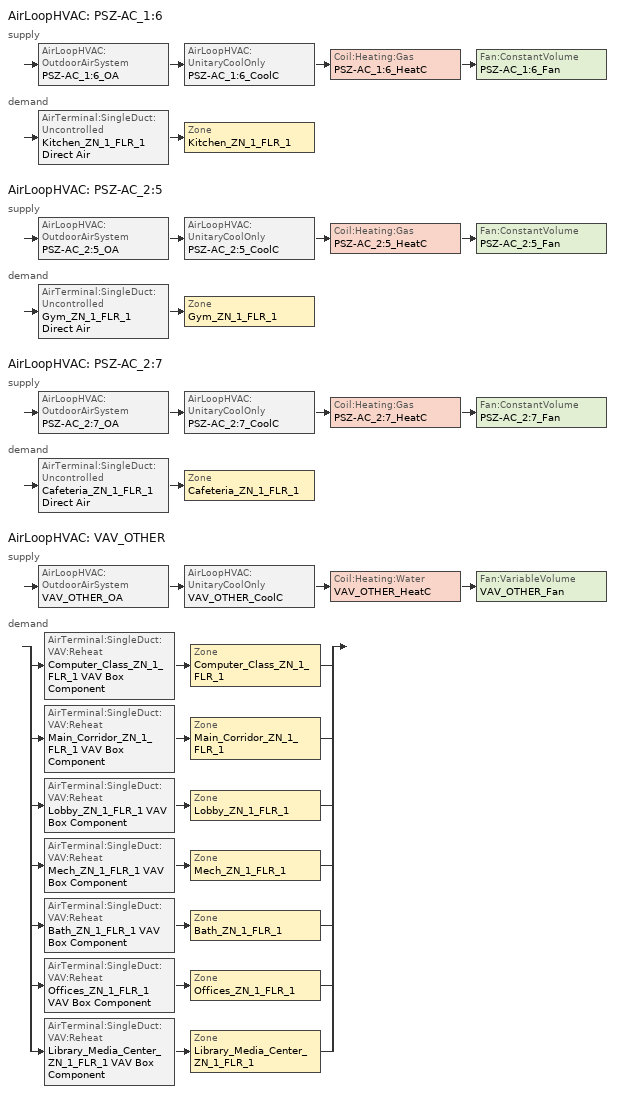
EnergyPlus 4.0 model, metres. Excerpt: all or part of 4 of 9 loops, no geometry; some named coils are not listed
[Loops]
AirLoopHVAC 'PSZ-AC_1:6'
 supply: AirLoopHVAC:OutdoorAirSystem 'PSZ-AC_1:6_OA' > AirLoopHVAC:UnitaryCoolOnly 'PSZ-AC_1:6_CoolC' > Coil:Heating:Gas 'PSZ-AC_1:6_HeatC' > Fan:ConstantVolume 'PSZ-AC_1:6_Fan'
 demand: AirTerminal:SingleDuct:Uncontrolled 'Kitchen_ZN_1_FLR_1 Direct Air' > Zone 'Kitchen_ZN_1_FLR_1'
AirLoopHVAC 'PSZ-AC_2:5'
 supply: AirLoopHVAC:OutdoorAirSystem 'PSZ-AC_2:5_OA' > AirLoopHVAC:UnitaryCoolOnly 'PSZ-AC_2:5_CoolC' > Coil:Heating:Gas 'PSZ-AC_2:5_HeatC' > Fan:ConstantVolume 'PSZ-AC_2:5_Fan'
 demand: AirTerminal:SingleDuct:Uncontrolled 'Gym_ZN_1_FLR_1 Direct Air' > Zone 'Gym_ZN_1_FLR_1'
AirLoopHVAC 'PSZ-AC_2:7'
 supply: AirLoopHVAC:OutdoorAirSystem 'PSZ-AC_2:7_OA' > AirLoopHVAC:UnitaryCoolOnly 'PSZ-AC_2:7_CoolC' > Coil:Heating:Gas 'PSZ-AC_2:7_HeatC' > Fan:ConstantVolume 'PSZ-AC_2:7_Fan'
 demand: AirTerminal:SingleDuct:Uncontrolled 'Cafeteria_ZN_1_FLR_1 Direct Air' > Zone 'Cafeteria_ZN_1_FLR_1'
AirLoopHVAC 'VAV_OTHER'
 supply: AirLoopHVAC:OutdoorAirSystem 'VAV_OTHER_OA' > AirLoopHVAC:UnitaryCoolOnly 'VAV_OTHER_CoolC' > Coil:Heating:Water 'VAV_OTHER_HeatC' > Fan:VariableVolume 'VAV_OTHER_Fan'
 demand: split
  | AirTerminal:SingleDuct:VAV:Reheat 'Computer_Class_ZN_1_FLR_1 VAV Box Component' > Zone 'Computer_Class_ZN_1_FLR_1'
  | AirTerminal:SingleDuct:VAV:Reheat 'Main_Corridor_ZN_1_FLR_1 VAV Box Component' > Zone 'Main_Corridor_ZN_1_FLR_1'
  | AirTerminal:SingleDuct:VAV:Reheat 'Lobby_ZN_1_FLR_1 VAV Box Component' > Zone 'Lobby_ZN_1_FLR_1'
  | AirTerminal:SingleDuct:VAV:Reheat 'Mech_ZN_1_FLR_1 VAV Box Component' > Zone 'Mech_ZN_1_FLR_1'
  | AirTerminal:SingleDuct:VAV:Reheat 'Bath_ZN_1_FLR_1 VAV Box Component' > Zone 'Bath_ZN_1_FLR_1'
  | AirTerminal:SingleDuct:VAV:Reheat 'Offices_ZN_1_FLR_1 VAV Box Component' > Zone 'Offices_ZN_1_FLR_1'
  | AirTerminal:SingleDuct:VAV:Reheat 'Library_Media_Center_ZN_1_FLR_1 VAV Box Component' > Zone 'Library_Media_Center_ZN_1_FLR_1'
[Fan:ConstantVolume] Availablility Schedule=HVACOperationSchd; Pressure Rise=622; Maximum Flow Rate=AUTOSIZE; Motor In Airstream Fraction=1
Name | Fan Efficiency | Motor Efficiency
PSZ-AC_1:6_Fan | 0.53625 | 0.825
PSZ-AC_2:5_Fan | 0.546 | 0.84
PSZ-AC_2:7_Fan | 0.56875 | 0.875
[Fan:VariableVolume]
VAV_OTHER_Fan: Availability Schedule=HVACOperationSchd; Fan Efficiency=0.5915; Pressure Rise=1109.648; Maximum Flow Rate {m3/s}=AUTOSIZE; Minimum Flow Rate {m3/s}=0; Motor Efficiency=0.91; Motor In Airstream Fraction=1; Fan Coefficient 1=0.0407599; Fan Coefficient 2=0.088045; Fan Coefficient 3=-0.0729261; Fan Coefficient 4=0.94374; Fan Coefficient 5=0
[Fan:ZoneExhaust] Availability Schedule=HVACOperationSchd
Name | Fan Efficiency | Pressure Rise {Pa} | Maximum Flow Rate {m3/s} [*******]
Bath_ZN_1_FLR_1 Exhaust Fan | 0.338 | 125 | 0.2832
Cafeteria_ZN_1_FLR_1 Exhaust Fan | 1 | 1.0e-006 | 1.3554
Kitchen_ZN_1_FLR_1 Exhaust Fan | 1 | 1.0e-006 | 0.2016
[Coil:Heating:Gas] Availability Schedule=ALWAYS_ON; Nominal Capacity=AUTOSIZE
Name | Gas Burner Efficiency
PSZ-AC_1:6_HeatC; PSZ-AC_2:5_HeatC | 0.8
PSZ-AC_2:7_HeatC | 0.78
[Coil:Cooling:DX:SingleSpeed] Availability Schedule=ALWAYS_ON; Rated Total Cooling Capacity {W}=AUTOSIZE; Rated Sensible Heat Ratio=AUTOSIZE; Rated Air Flow Rate=AUTOSIZE; Total Cooling Capacity Function of Temperature Curve=CoolCStandard10Ton_CapFT; Total Cooling Capacity Function of Flow Fraction Curve=CoolCStandard10Ton_CapFF; Energy Input Ratio Function of Temperature Curve=CoolCStandard10Ton_EIRFT; Energy Input Ratio Function of Flow Fraction Curve=CoolCStandard10Ton_EIRFFF; Part Load Fraction Correlation Curve=CoolCStandard10Ton_PLR
Name | Rated COP
PSZ-AC_1:6_CoolC DXCoil | 2.94515
PSZ-AC_2:5_CoolC DXCoil | 2.97543
PSZ-AC_2:7_CoolC DXCoil | 2.62335
[Coil:Cooling:DX:TwoSpeed]
VAV_OTHER_CoolC DXCoil: Availablility Schedule=ALWAYS_ON; Rated High Speed Total Cooling Capacity {W}=AUTOSIZE; Rated High Speed Sensible Heat Ratio=AUTOSIZE; Rated COP=2.97087; Rated High Speed Air Flow Rate {m3/s}=AUTOSIZE; Total Cooling Capacity Function of Temperature Curve=CoolCStandard10Ton_CapFT; Total Cooling Capacity Function of Flow Fraction Curve=CoolCStandard10Ton_CapFF; Energy Input Ratio Function of Temperature Curve=CoolCStandard10Ton_EIRFT; Energy Input Ratio Function of Flow Fraction Curve=CoolCStandard10Ton_EIRFFF; Part Load Fraction Correlation Curve=CoolCStandard10Ton_PLR; Rated Low Speed Total Cooling Capacity {W}=AUTOSIZE; Rated Low Speed Sensible Heat Ratio=0.69; Rated Low Speed COP=2.97087; Rated Low Speed Air Flow Rate=AUTOSIZE; Low Speed Total Cooling Capacity Function of Temperature Curve=CoolCStandard10Ton_CapFT; Low Speed Total Cooling Capacity Function of Flow Fraction Curve=CoolCStandard10Ton_EIRFT
[Coil:Heating:Water]
VAV_OTHER_HeatC: Availablility Schedule=ALWAYS_ON; U-Factor Times Area Value {W/K}=AUTOSIZE; Maximum Water Flow Rate {m3/s}=AUTOSIZE; Coil Peformance input method=UFactorTimesAreaAndDesignWaterFlowRate; Nominal Capacity=AUTOSIZE; Design Inlet Water Temperature=82.2; Design Inlet Air Temperature=16.6; Design Outlet Water Temperature=71.1; Design Outlet Air Temperature=32.2
[AirTerminal:SingleDuct:VAV:Reheat] Availability Schedule=ALWAYS_ON; Maximum Air Flow Rate {m3/s}=AUTOSIZE; Zone Minimum Air Flow Input Method=Constant; Constant Minimum Air Flow Fraction=0.3; Maximum Hot Water or Steam Flow Rate {m3/s}=AUTOSIZE; Minimum Hot Water or Steam Flow Rate {m3/s}=0; Convergence Tolerance=0.001; Damper Heating Action=NORMAL
Name | Reheat Coil
Bath_ZN_1_FLR_1 VAV Box Component | Bath_ZN_1_FLR_1 VAV Box Reheat Coil
Computer_Class_ZN_1_FLR_1 VAV Box Component | Computer_Class_ZN_1_FLR_1 VAV Box Reheat Coil
Library_Media_Center_ZN_1_FLR_1 VAV Box Component | Library_Media_Center_ZN_1_FLR_1 VAV Box Reheat Coil
Lobby_ZN_1_FLR_1 VAV Box Component | Lobby_ZN_1_FLR_1 VAV Box Reheat Coil
Main_Corridor_ZN_1_FLR_1 VAV Box Component | Main_Corridor_ZN_1_FLR_1 VAV Box Reheat Coil
Mech_ZN_1_FLR_1 VAV Box Component | Mech_ZN_1_FLR_1 VAV Box Reheat Coil
Offices_ZN_1_FLR_1 VAV Box Component | Offices_ZN_1_FLR_1 VAV Box Reheat Coil
[Zone equipment]
Bath_ZN_1_FLR_1: Bath_ZN_1_FLR_1 Exhaust Fan, Bath_ZN_1_FLR_1 VAV Box Component
Cafeteria_ZN_1_FLR_1: Cafeteria_ZN_1_FLR_1 Exhaust Fan, Cafeteria_ZN_1_FLR_1 Direct Air
Computer_Class_ZN_1_FLR_1: Computer_Class_ZN_1_FLR_1 VAV Box Component
Gym_ZN_1_FLR_1: Gym_ZN_1_FLR_1 Direct Air
Kitchen_ZN_1_FLR_1: Kitchen_ZN_1_FLR_1 Exhaust Fan, Kitchen_ZN_1_FLR_1 Direct Air
Library_Media_Center_ZN_1_FLR_1: Library_Media_Center_ZN_1_FLR_1 VAV Box Component
Lobby_ZN_1_FLR_1: Lobby_ZN_1_FLR_1 VAV Box Component
Main_Corridor_ZN_1_FLR_1: Main_Corridor_ZN_1_FLR_1 VAV Box Component
Mech_ZN_1_FLR_1: Mech_ZN_1_FLR_1 VAV Box Component
Offices_ZN_1_FLR_1: Offices_ZN_1_FLR_1 VAV Box Component
[Sizing:Zone] Zone Cooling Design Supply Air Temperature {C}=12.8; Zone Heating Design Supply Air Temperature {C}=50; Zone Cooling Design Supply Air Humidity Ratio {kg-H20/kg-air}=0.0085; Zone Heating Design Supply Air Humidity Ratio {kg-H20/kg-air}=0.008; Cooling Design Air Flow Method {Flow/Zone | DesignDay | DesignDayWithLimit}=DesignDay; Heating Design Air Flow Method {Flow/Zone | DesignDay}=DesignDay
Name | Outdoor Air Method | Outside Air Flow per Person {(m3/s)/person} | Outside Air Flow per Zone Floor Area {(m3/s)/m2}
Bath_ZN_1_FLR_1 | Flow/Person | 0.025
Cafeteria_ZN_1_FLR_1; Gym_ZN_1_FLR_1; Offices_ZN_1_FLR_1 | Flow/Person | 0.01
Computer_Class_ZN_1_FLR_1; Kitchen_ZN_1_FLR_1; Library_Media_Center_ZN_1_FLR_1 | Flow/Person | 0.008
Lobby_ZN_1_FLR_1; Main_Corridor_ZN_1_FLR_1 | Flow/Area |  | 0.0005
Mech_ZN_1_FLR_1 | Flow/Area |  | 0.00025
[ZoneControl:Thermostat] Control Type Schedule=Dual Zone Control Type Sched
Name | Zone | Control 1
Bath_ZN_1_FLR_1 Thermostat | Bath_ZN_1_FLR_1 | Bath_ZN_1_FLR_1 DualSPSched
Cafeteria_ZN_1_FLR_1 Thermostat | Cafeteria_ZN_1_FLR_1 | Cafeteria_ZN_1_FLR_1 DualSPSched
Computer_Class_ZN_1_FLR_1 Thermostat | Computer_Class_ZN_1_FLR_1 | Computer_Class_ZN_1_FLR_1 DualSPSched
Gym_ZN_1_FLR_1 Thermostat | Gym_ZN_1_FLR_1 | Gym_ZN_1_FLR_1 DualSPSched
Kitchen_ZN_1_FLR_1 Thermostat | Kitchen_ZN_1_FLR_1 | Kitchen_ZN_1_FLR_1 DualSPSched
Library_Media_Center_ZN_1_FLR_1 Thermostat | Library_Media_Center_ZN_1_FLR_1 | Library_Media_Center_ZN_1_FLR_1 DualSPSched
Lobby_ZN_1_FLR_1 Thermostat | Lobby_ZN_1_FLR_1 | Lobby_ZN_1_FLR_1 DualSPSched
Main_Corridor_ZN_1_FLR_1 Thermostat | Main_Corridor_ZN_1_FLR_1 | Main_Corridor_ZN_1_FLR_1 DualSPSched
Mech_ZN_1_FLR_1 Thermostat | Mech_ZN_1_FLR_1 | Mech_ZN_1_FLR_1 DualSPSched
Offices_ZN_1_FLR_1 Thermostat | Offices_ZN_1_FLR_1 | Offices_ZN_1_FLR_1 DualSPSched
[ThermostatSetpoint:DualSetpoint]
Name | Heating Setpoint Temperature Schedule | Cooling Setpoint Temperature Schedule
Bath_ZN_1_FLR_1 DualSPSched; Kitchen_ZN_1_FLR_1 DualSPSched; Main_Corridor_ZN_1_FLR_1 DualSPSched; Mech_ZN_1_FLR_1 DualSPSched | HTGSETP_SCH_BathCorrMechKitchen | CLGSETP_SCH_BathCorrMechKitchen
Cafeteria_ZN_1_FLR_1 DualSPSched; Computer_Class_ZN_1_FLR_1 DualSPSched; Gym_ZN_1_FLR_1 DualSPSched; Library_Media_Center_ZN_1_FLR_1 DualSPSched; Lobby_ZN_1_FLR_1 DualSPSched; Offices_ZN_1_FLR_1 DualSPSched | HTGSETP_SCH | CLGSETP_SCH
[SetpointManager:SingleZone:Reheat] Control Variable=Temperature; Minimum Supply Air Temperature C=10; Maximum Supply Air Temperature C=50
Name | Control Zone | Setpoint Node or NodeList
SupAirTemp MngrCafeteria_ZN_1_FLR_1 | Cafeteria_ZN_1_FLR_1 | PSZ-AC_2:7 Supply Equipment Outlet Node
SupAirTemp MngrGym_ZN_1_FLR_1 | Gym_ZN_1_FLR_1 | PSZ-AC_2:5 Supply Equipment Outlet Node
SupAirTemp MngrKitchen_ZN_1_FLR_1 | Kitchen_ZN_1_FLR_1 | PSZ-AC_1:6 Supply Equipment Outlet Node
[SetpointManager:Scheduled]
VAV_OTHER SAT setpoint: Control Variable {Temperature | others }=Temperature; Schedule=Seasonal-Reset-Supply-Air-Temp-Sch; Setpoint Node or NodeList=VAV_OTHER Supply Equipment Outlet Node
[Sizing:System] Type Of Load To Size On {Sensible}=Sensible; Design Outdoor Air Flow Rate {m3/s}=AUTOSIZE; Preheat Design Temperature {C}=7; Preheat Design Humidity Ratio {kg-H2O/kg-air}=0.008; Precool Design Temperature {C}=12.8; Precool Design Humidity Ratio {kg-H2O/kg-air}=0.008; Central Cooling Design Supply Air Temperature {C}=12.8; Sizing Option {Coincident | NonCoincident}=NonCoincident; Central Cooling Design Supply Air Humidity Ratio {kg-H2O/kg-air}=0.0085; Central Heating Design Supply Air Humidity Ratio {kg-H2O/kg-air}=0.008; Cooling Design Air Flow Method=DesignDay; Heating Design Air Flow Method=DesignDay
Name | Minimum System Air Flow Ratio | Central Heating Design Supply Air Temperature {C} | 100% Outdoor Air in Cooling {Yes | No} | 100% Outdoor Air in Heating {Yes | No}
PSZ-AC_1:6 | 1 | 40 | YES | YES
PSZ-AC_2:5; PSZ-AC_2:7 | 1 | 40 | No | No
VAV_OTHER | 0.3 | 16.7 | No | No
[Controller:OutdoorAir] Minimum Outdoor Air Flow Rate {m3/s}=AUTOSIZE; Maximum Outdoor Air Flow Rate {m3/s}=AUTOSIZE; Economizer Control Action Type=ModulateFlow; Economizer Maximum Limit Dry-Bulb Temperature {C}=28; Economizer Maximum Limit Enthalpy {J/kg}=64000; Economizer Minimum Limit Dry-Bulb Temperature {C}=-100; Lockout Type=NoLockout; Minimum Limit Type=FixedMinimum; Minimum Outdoor Air Schedule=MinOA_Sched
Name | Economizer Control Type
PSZ-AC_1:6_OA_Controller | NoEconomizer
PSZ-AC_2:5_OA_Controller; PSZ-AC_2:7_OA_Controller; VAV_OTHER_OA_Controller | DifferentialDryBulb
[Controller:WaterCoil]
VAV_OTHER_HeatC_Controller: Control Variable {Temperature | HumidityRatio | TemperatureAndHumidityRatio | Flow}=Temperature; Action {Normal | Reverse}=Normal; Actuator Variable {FLOW}=Flow; Controller Convergence Tolerance {delta C} [Delta temp from setpoint]=0.0001; Maximum Actuated Flow {m3/s}=AUTOSIZE; Minimum Actuated Flow {m3/s}=0
[AirLoopHVAC] Design Supply Air Flow Rate {m3/s}=AUTOSIZE
PSZ-AC_1:6; PSZ-AC_2:5; PSZ-AC_2:7; VAV_OTHER
[AirLoopHVAC:UnitaryCoolOnly] Availablility Schedule=ALWAYS_ON
Name | Cooling Coil
PSZ-AC_1:6_CoolC | PSZ-AC_1:6_CoolC DXCoil
PSZ-AC_2:5_CoolC | PSZ-AC_2:5_CoolC DXCoil
PSZ-AC_2:7_CoolC | PSZ-AC_2:7_CoolC DXCoil
VAV_OTHER_CoolC | VAV_OTHER_CoolC DXCoil
[AirTerminal:SingleDuct:Uncontrolled] Availability Schedule=ALWAYS_ON; Maximum Air Flow Rate {m3/s}=AUTOSIZE
Cafeteria_ZN_1_FLR_1 Direct Air; Gym_ZN_1_FLR_1 Direct Air; Kitchen_ZN_1_FLR_1 Direct Air
[SetpointManager:MixedAir]
Name | Control Variable {Temperature} | Control Variable | Setpoint Node or NodeList
PSZ-AC_1:6_CoolC SAT Manager; PSZ-AC_2:5_CoolC SAT Manager; PSZ-AC_2:7_CoolC SAT Manager; VAV_OTHER_CoolC SAT Manager | Temperature
PSZ-AC_1:6_HeatC MixedAir Manager |  | Temperature | PSZ-AC_1:6_HeatC-PSZ-AC_1:6_FanNode
PSZ-AC_1:6_OAMixed Air Temp Manager |  | Temperature | PSZ-AC_1:6_OA-PSZ-AC_1:6_CoolCNode
PSZ-AC_2:5_HeatC MixedAir Manager |  | Temperature | PSZ-AC_2:5_HeatC-PSZ-AC_2:5_FanNode
PSZ-AC_2:5_OAMixed Air Temp Manager |  | Temperature | PSZ-AC_2:5_OA-PSZ-AC_2:5_CoolCNode
PSZ-AC_2:7_HeatC MixedAir Manager |  | Temperature | PSZ-AC_2:7_HeatC-PSZ-AC_2:7_FanNode
PSZ-AC_2:7_OAMixed Air Temp Manager |  | Temperature | PSZ-AC_2:7_OA-PSZ-AC_2:7_CoolCNode
VAV_OTHER_HeatC SAT Manager | Temperature |  | VAV_OTHER_HeatC-VAV_OTHER_FanNode
VAV_OTHER_OAMixed Air Temp Manager |  | Temperature | VAV_OTHER_OA-VAV_OTHER_CoolCNode
[Refrigeration:Case] Availablility Schedule=ALWAYS_ON; Zone=Kitchen_ZN_1_FLR_1; Rated Ambient Temperature {C}=23.88; Rated Ambient Relative Humidity {%}=55; Rated Total Cooling Capacity per Unit length {W/m}=734; Case Length {m}=3.66; Latent Case Credit Curve Type=CaseTemperatureMethod; Standard Case Lighting Power per Unit Length {W/m}=33; Case Lighting Schedule=BLDG_LIGHT_SCH; Fraction Of Lighting Energy To Case=1; Case Anti-Sweat Heater Power per Unit Length {W/m}=0; Minimum Anti-Sweat Heater Power per Unit Length {W/m}=0; Anti-Sweat Heater Control Type {******}=None; Humidity At Zero Anti-Sweat Heater Energy {%}=0; Case Height {m}=0; Defrost Energy Correction Curve Type=None; Under Case HVAC Return Air Fraction=0
Name | Rated Latent Heat Ratio | Rated Runtime Fraction | Case Operating Temperature {C} | Latent Case Credit Curve | Standard Case Fan Power per Unit Length {W/m} | Operating Case Fan Power per Unit Length {W/m} | Fraction of Anti-Sweat Heater Energy To Case | Case Defrost Power per Unit Length {W/m} | Case Defrost Type | Case Defrost Schedule | Case Defrost Drip-Down Schedule | Refrigerated Case Restocking Schedule | Case Credit Fraction Schedule | Case Defrost Type {*******}
Kitchen_ZN_1_FLR_1_Case:1_WALKINFREEZER | 0.1 | 0.4 | -23 | Kitchen_ZN_1_FLR_1_Case:1_WALKINFREEZERSingleShelfHorizontal_LatentEnergyMult | 68.3 | 68.3 | 0 | 547 | ELECTRIC | Kitchen_ZN_1_FLR_1_Case:1_WALKINFREEZER_CaseDefrost2aDaySched | Kitchen_ZN_1_FLR_1_Case:1_WALKINFREEZER_CaseDripDown2aDaySched | Kitchen_ZN_1_FLR_1_Case:1_WALKINFREEZER_WalkInStockingSched | Kitchen_ZN_1_FLR_1_Case:1_WALKINFREEZER_CaseCreditReduxSched
Kitchen_ZN_1_FLR_1_Case:2_SELFCONTAINEDDISPLAYCASE | 0.08 | 0.85 | 2 | Kitchen_ZN_1_FLR_1_Case:2_SELFCONTAINEDDISPLAYCASEMultiShelfVertical_LatentEnergyMult | 55 | 55 | 0.2 | 0 |  |  |  | Kitchen_ZN_1_FLR_1_Case:2_SELFCONTAINEDDISPLAYCASE_CaseStockingSched |  | NONE
[Refrigeration:CompressorRack] Heat Rejection Location {OUTDOORS | ZONE}=OUTDOORS; Design Condenser Fan Power {W}=350; Condenser Type=AIRCOOLED
Name | Design Compressor Rack COP {W/W} | Compressor Rack COP As Function Of Temperature Curve | Condenser Fan Power Function of Temperature Curve | Refrigeration Case Name or CaseList
RACK1 | 1.5 | RACK1_RackCOPfTCurve | RACK1_RackCondFanCurve2 | Kitchen_ZN_1_FLR_1_Case:1_WALKINFREEZER
RACK2 | 3 | RACK2_RackCOPfTCurve |  | Kitchen_ZN_1_FLR_1_Case:2_SELFCONTAINEDDISPLAYCASE
[Schedule:Compact]
ALWAYS_ON: Through: 12/31, For: AllDays, Until: 24:00, 1
BLDG_LIGHT_SCH: Through: 6/30, For: Weekdays SummerDesignDay, Until: 07:00, 0.1773, Until: 21:00, 0.9, Until: 24:00, 0.1773, For: AllOtherDays, Until: 24:00, 0.1773, Through: 9/1, For: Weekdays SummerDesignDay, Until: 08:00, 0.1773, Until: 20:00, 0.5, Until: 24:00, 0.1773, For: AllOtherDays, Until: 24:00, 0.1773, Through: 12/31, For: Weekdays SummerDesignDay, Until: 07:00, 0.1773, Until: 21:00, 0.9, Until: 24:00, 0.1773, For: AllOtherDays, Until: 24:00, 0.1773
CLGSETP_SCH: Temperature, Through: 6/30, For: SummerDesignDay, Until: 24:00, 24, For: WeekEnds Holidays WinterDesignDay, Until: 24:00, 27, For: AllOtherDays, Until: 06:00, 27, Until: 21:00, 24, Until: 24:00, 27, Through: 9/1, For: SummerDesignDay, Until: 24:00, 24, For: WeekEnds Holidays WinterDesignDay, Until: 24:00, 27, For: AllOtherDays, Until: 07:00, 27, Until: 18:00, 24, Until: 24:00, 27, Through: 12/31, For: SummerDesignDay, Until: 24:00, 24, For: WeekEnds Holidays WinterDesignDay, Until: 24:00, 27, For: AllOtherDays, Until: 06:00, 27, Until: 21:00, 24, Until: 24:00, 27
CLGSETP_SCH_BathCorrMechKitchen: Temperature, Through: 12/31, For: SummerDesignDay, Until: 06:00, 27, Until: 21:00, 24, Until: 24:00, 27, For: AllOtherDays, Until: 24:00, 27
HTGSETP_SCH: Temperature, Through: 6/30, For: WinterDesignDay, Until: 24:00, 21, For: WeekEnds Holidays SummerDesignDay, Until: 24:00, 16, For: AllOtherDays, Until: 06:00, 16, Until: 21:00, 21, Until: 24:00, 16, Through: 9/1, For: WinterDesignDay, Until: 24:00, 21, For: WeekEnds Holidays SummerDesignDay, Until: 24:00, 16, For: AllOtherDays, Until: 07:00, 16, Until: 18:00, 21, Until: 24:00, 16, Through: 12/31, For: WinterDesignDay, Until: 24:00, 21, For: WeekEnds Holidays SummerDesignDay, Until: 24:00, 16, For: AllOtherDays, Until: 06:00, 16, Until: 21:00, 21, Until: 24:00, 16
HTGSETP_SCH_BathCorrMechKitchen: Temperature, Through: 12/31, For: WinterDesignDay, Until: 06:00, 16, Until: 21:00, 21, Until: 24:00, 16, For: AllOtherDays, Until: 24:00, 16
HVACOperationSchd; MinOA_Sched: Through: 12/31, For: Weekdays SummerDesignDay, Until: 06:00, 0, Until: 21:00, 1, Until: 24:00, 0, For: AllOtherDays, Until: 24:00, 0
Seasonal-Reset-Supply-Air-Temp-Sch: Through: 12/31, For: AllDays, Until: 24:00, 12.8
Dual Zone Control Type Sched: Through: 12/31, For: AllDays, Until: 24:00, 4
Kitchen_ZN_1_FLR_1_Case:1_WALKINFREEZER_CaseCreditReduxSched: Fraction, Through: 12/31, For:AllDays, Interpolate:No, Until: 7:00, 0.2, Until: 21:00, 0.4, Until: 24:00, 0.2
Kitchen_ZN_1_FLR_1_Case:1_WALKINFREEZER_CaseDefrost2aDaySched: On/Off, Through: 12/31, For:AllDays, Interpolate:Yes, Until: 11:00, 0, Until: 11:20, 1, Until: 23:00, 0, Until: 23:20, 1, Until: 24:00, 0
Kitchen_ZN_1_FLR_1_Case:1_WALKINFREEZER_CaseDripDown2aDaySched: On/Off, Through: 12/31, For:AllDays, Interpolate:Yes, Until: 11:00, 0, Until: 11:30, 1, Until: 23:00, 0, Until: 23:30, 1, Until: 24:00, 0
Kitchen_ZN_1_FLR_1_Case:1_WALKINFREEZER_WalkInStockingSched: Any Number, Through: 12/31, For: Tuesday Friday, Until: 4:00, 0, Until: 5:00, 725, Until: 6:00, 417, Until: 7:00, 290, Until: 24:00, 0, For: AllOtherDays, Until: 4:00, 0, Until: 5:00, 125, Until: 6:00, 117, Until: 7:00, 90, Until: 19:00, 0, Until: 20:00, 125, Until: 21:00, 117, Until: 22:00, 90, Until: 24:00, 0
Kitchen_ZN_1_FLR_1_Case:2_SELFCONTAINEDDISPLAYCASE_CaseStockingSched: Any Number, Through: 12/31, For:AllDays, Until: 6:00, 0, Until: 7:00, 50, Until: 9:00, 70, Until: 10:00, 80, Until: 11:00, 70, Until: 13:00, 50, Until: 14:00, 80, Until: 15:00, 90, Until: 16:00, 80, Until: 24:00, 0
[Curve:Biquadratic] Minimum Value of x=17; Maximum Value of x=22; Minimum Value of y=13; Maximum Value of y=46
Name | Coefficient1 Constant | Coefficient2 x | Coefficient3 x**2 | Coefficient4 y | Coefficient5 y**2 | Coefficient6 x*y
CoolCStandard10Ton_CapFT | 0.42415 | 0.04426 | -0.00042 | 0.00333 | -0.00008 | -0.00021
CoolCStandard10Ton_EIRFT | 1.23649 | -0.02431 | 0.00057 | -0.01434 | 0.00063 | -0.00038
[Curve:Quadratic]
Name | Coefficient1 Constant | Coefficient2 x | Coefficient3 x**2 | Minimum Value of x | Maximum Value of x
CoolCStandard10Ton_CapFF | 0.77136 | 0.34053 | -0.11088 | 0.75918 | 1.13877
CoolCStandard10Ton_EIRFFF | 1.2055 | -0.32953 | 0.12308 | 0.75918 | 1.13877
CoolCStandard10Ton_PLR | 0.771 | 0.229 | 0 | 0 | 1
RACK1_RackCOPfTCurve | 1.7603 | -0.0377 | 0.0004 | 10 | 35
RACK1_RackCondFanCurve2 | 0 | 0.0286 | 0 | 0 | 35
RACK2_RackCOPfTCurve | 1 | 0 | 0 | 0 | 50
[Curve:Cubic] Minimum Value of x=-35; Maximum Value of x=20
Name | Coefficient1 Constant | Coefficient2 x | Coefficient3 x**2 | Coefficient4 x**3
Kitchen_ZN_1_FLR_1_Case:1_WALKINFREEZERSingleShelfHorizontal_LatentEnergyMult | 0.0236 | 0.0006 | 0 | 0
Kitchen_ZN_1_FLR_1_Case:2_SELFCONTAINEDDISPLAYCASEMultiShelfVertical_LatentEnergyMult | 0.0265263 | 0.00107803 | 6.02558e-05 | 1.23732e-06
